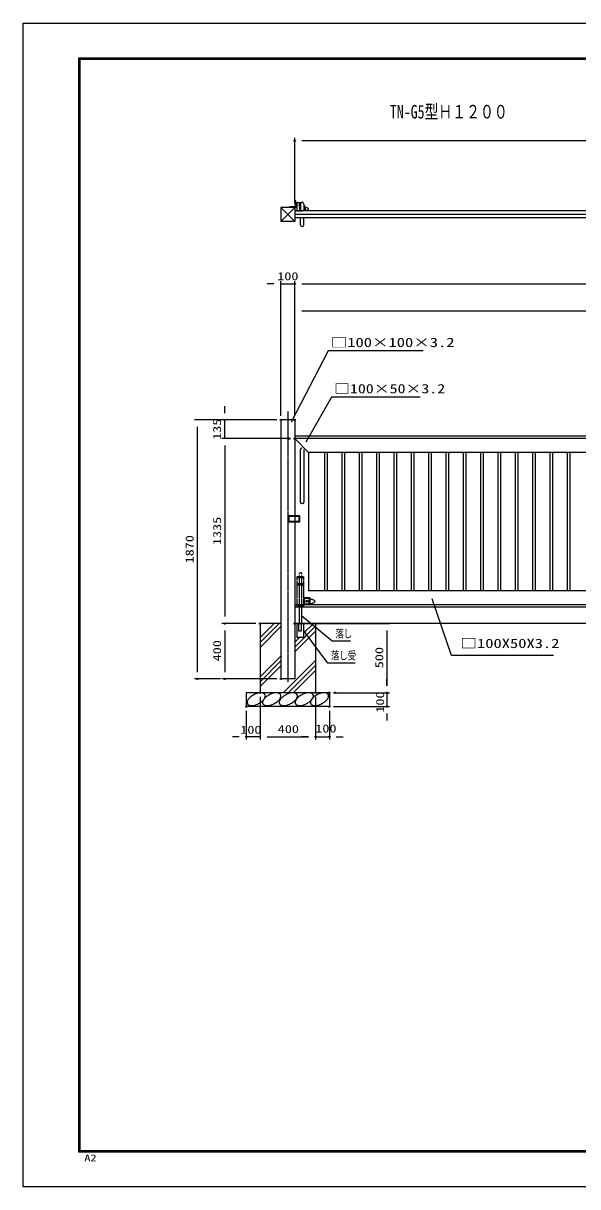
# Model space of a CAD drawing. Units: millimetres, scale not verified. Extents: x -5940 to 5940, y -4200 to 4200.
# Drawn here: x -5940 to -1938, y -4200 to 4200 of the extents above; entities that cross this region are included whole.
import ezdxf
from ezdxf.enums import TextEntityAlignment as Align

# ---------------------------------------------------------------- set-up
doc = ezdxf.new("R2010")
doc.units = ezdxf.units.MM
doc.header["$LTSCALE"] = 20
doc.header["$PDMODE"] = 32
doc.header["$PDSIZE"] = 10
for name, pattern in [('DASHED', [7.5, 6, -1.5]), ('USER1', [0.375, 0.25, -0.125]), ('USER3', [1.125, 0.75, -0.125, 0.125, -0.125]), ('USER5', [1.01, 0.5, -0.25, 0.01, -0.25])]:
    doc.linetypes.add(name, pattern=pattern)
for name, color, linetype, lineweight in [('0-0_WAKU', 7, 'Continuous', 25), ('0-1_0', 7, 'Continuous', 25), ('0-2_1', 7, 'Continuous', 25), ('0-3_EXTCNT-L', 4, 'Continuous', 25), ('0-4_CENTLN-L', 4, 'USER1', 25)]:
    doc.layers.add(name, color=color, linetype=linetype, lineweight=lineweight)
doc.layers.add('0-6_DEFPOINTS', color=7, linetype='Continuous')
doc.layers.add('0-7_10', color=7, linetype='Continuous')
doc.styles.add('ＭＳ ゴシック', font='')
doc.styles.get('ＭＳ ゴシック').set_extended_font_data('MS Gothic')

msp = doc.modelspace()

# ---------------------------------------------------------------- linework, layer by layer
at = {"layer": '0-0_WAKU', "color": 3}
msp.add_lwpolyline([(-5940, 4200), (5940, 4200), (5940, -4200), (-5940, -4200)], close=True, dxfattribs=at)
at = {"layer": '0-0_WAKU'}
for points in [[(-5540, 3950), (5540, 3950), (5540, -3950), (-5540, -3950)], [(-5537.5, 3947.5), (5537.5, 3947.5), (5537.5, -3947.5), (-5537.5, -3947.5)], [(-5535, 3945), (5535, 3945), (5535, -3945), (-5535, -3945)], [(-5532.5, 3942.5), (5532.5, 3942.5), (5532.5, -3942.5), (-5532.5, -3942.5)], [(-5530, 3940), (5530, 3940), (5530, -3940), (-5530, -3940)]]:
    msp.add_lwpolyline(points, close=True, dxfattribs=at)
at = {"layer": '0-1_0', "color": 1}
for p, q in [((-3980.74, 2899.91), (-3980.74, 3371.8)), ((-4080.74, 1366.2), (-4080.74, 2338.43)), ((-3980.74, 1366.2), (-3980.74, 2338.43)), ((-3980.74, 1366.2), (-3980.74, 2338.43)), ((-3980.74, 1366.2), (-3980.74, 2144.06)), ((-4110.74, 1336.2), (-4704.72, 1336.2)), ((-4110.74, 1336.2), (-4506.34, 1336.2)), ((-4050.74, 1201.2), (-4506.34, 1201.2)), ((-4010.74, 1201.2), (-4506.34, 1201.2)), ((-4260.74, -133.8), (-4506.34, -133.8)), ((-4260.74, -133.8), (-4506.34, -133.8)), ((-3950.74, -133.8), (-3295.66, -133.8)), ((-4516.34, -533.8), (-4704.72, -533.8)), ((-4110.74, -533.8), (-4506.34, -533.8)), ((-4230.74, -663.8), (-4230.74, -971.24)), ((-4230.74, -663.8), (-4230.74, -971.24)), ((-3830.74, -663.8), (-3830.74, -971.24)), ((-3830.74, -663.8), (-3830.74, -971.24)), ((-3700.74, -633.8), (-3295.66, -633.8)), ((-3660.74, -633.8), (-3295.66, -633.8)), ((-3700.74, -733.8), (-3295.66, -733.8)), ((-4330.74, -763.8), (-4330.74, -971.24)), ((-3730.74, -763.8), (-3730.74, -971.24))]:
    msp.add_line(p, q, dxfattribs=at)
at = {"layer": '0-1_0', "color": 2}
for p, q in [((969.26, 3351.8), (-3930.74, 3351.8)), ((-4130.74, 2318.43), (-4180.74, 2318.43)), ((-4080.74, 2318.43), (-3980.74, 2318.43)), ((-3930.74, 2318.43), (2169.26, 2318.43)), ((-3930.74, 2318.43), (-3880.74, 2318.43)), ((-3930.74, 2124.06), (969.26, 2124.06)), ((-4486.34, 1386.2), (-4486.34, 1436.2)), ((-4684.72, 1286.2), (-4684.72, -483.8)), ((-4486.34, 1201.2), (-4486.34, 1336.2)), ((-4486.34, 1151.2), (-4486.34, -83.8)), ((-4486.34, 1151.2), (-4486.34, 1101.2)), ((-4486.34, -183.8), (-4486.34, -483.8)), ((-3315.66, -183.8), (-3315.66, -583.8)), ((-3315.66, -583.8), (-3315.66, -533.8)), ((-3315.66, -633.8), (-3315.66, -733.8)), ((-3315.66, -783.8), (-3315.66, -833.8)), ((-4380.74, -951.24), (-4430.74, -951.24)), ((-4230.74, -951.24), (-4330.74, -951.24)), ((-4180.74, -951.24), (-4130.74, -951.24)), ((-4180.74, -951.24), (-3880.74, -951.24)), ((-3880.74, -951.24), (-3930.74, -951.24)), ((-3830.74, -951.24), (-3730.74, -951.24)), ((-3680.74, -951.24), (-3630.74, -951.24))]:
    msp.add_line(p, q, dxfattribs=at)
at = {"layer": '0-1_0'}
for p, q in [((-4080.74, 2869.91), (-3980.74, 2769.91)), ((-3980.74, 2869.91), (-4080.74, 2769.91)), ((-3965.98, 2845.33), (-3925.98, 2845.33)), ((-3980.74, 1201.2), (-3880.74, 1101.2)), ((-3940.1, 741.77), (-3940.1, 1121.77)), ((-3914.87, 1121.77), (-3914.87, 741.77)), ((-3930.1, 731.77), (-3924.87, 731.77))]:
    msp.add_line(p, q, dxfattribs=at)
at = {"layer": '0-1_0', "color": 4}
for p, q in [((-4018.64, 2875.23), (-4018.64, 2869.91)), ((-3977.37, 2875.23), (-4018.64, 2875.23)), ((-3965.98, 2905.33), (-3965.98, 2845.33)), ((-3965.98, 2905.33), (-3934.52, 2905.33))]:
    msp.add_line(p, q, dxfattribs=at)
at = {"layer": '0-1_0', "color": 4, "linetype": 'USER1'}
for p, q in [((-3906.61, 2873.44), (-3884.21, 2866.27)), ((-3906.61, 2847.84), (-3884.21, 2855.01)), ((-3872.74, 46.2), (-3837.74, 35)), ((-3872.74, 6.2), (-3837.74, 17.4))]:
    msp.add_line(p, q, dxfattribs=at)
at = {"layer": '0-1_0', "color": 4, "linetype": 'DASHED'}
for p, q in [((-3953.54, -133.8), (-3953.54, -186.84)), ((-3931.87, -186.84), (-3931.87, -133.8)), ((-3953.54, -186.84), (-3931.87, -186.84))]:
    msp.add_line(p, q, dxfattribs=at)
at = {"layer": '0-1_0', "color": 4}
for points in [[(-3971.68, 2869.91), (-3971.68, 2918.62), (-3977.37, 2918.62), (-3977.37, 2875.23)], [(-3971.68, 2895.33), (-3965.98, 2895.33), (-3965.98, 2897.82), (-3971.68, 2897.82)]]:
    msp.add_lwpolyline(points, dxfattribs=at)
at = {"layer": '0-1_0', "color": 4, "linetype": 'USER1'}
for points in [[(-3912.09, 2865.27), (-3912.09, 2855.2), (-3909.79, 2855.2), (-3909.79, 2865.27)], [(-4028.99, 643.67), (-4028.99, 599.36), (-3944.28, 599.36), (-3944.28, 643.67)], [(-4023.99, 638.67), (-4023.99, 604.36), (-3949.28, 604.36), (-3949.28, 638.67)], [(-3881.3, 33.42), (-3881.3, 17.7), (-3877.7, 17.7), (-3877.7, 33.42)]]:
    msp.add_lwpolyline(points, close=True, dxfattribs=at)
at = {"layer": '0-1_0'}
for points in [[(-3054.86, 1834.87), (-3739.06, 1834.87), (-4006.08, 1320.08)], [(-3076.64, 1500.85), (-3714.91, 1500.85), (-3900.9, 1175.98)], [(-2113.25, -364.37), (-2849.48, -364.37), (-2988.66, 44.58)], [(-3579.03, -262.15), (-3710.37, -262.15), (-3931.92, -77.97)], [(-3543.7, -420.24), (-3741.96, -420.24), (-3915.24, -185.8)]]:
    msp.add_lwpolyline(points, dxfattribs=at)
at = {"layer": '0-1_0', "color": 4}
msp.add_circle((-3945.81, 2887.35), 5.74, dxfattribs=at)
at = {"layer": '0-1_0', "color": 4, "linetype": 'USER1'}
msp.add_circle((-3894.74, 26.2), 6.12, dxfattribs=at)
at = {"layer": '0-1_0'}
for centre, start, end in [((-3930.1, 1121.77), 90, 180), ((-3930.1, 741.77), 180, 270), ((-3924.87, 741.77), 270, 0)]:
    msp.add_arc(centre, 10, start, end, dxfattribs=at)
at = {"layer": '0-2_1'}
for p, q in [((-3965.98, 2869.91), (-4080.74, 2869.91)), ((-4080.74, 2869.91), (-4080.74, 2769.91)), ((-3980.74, 2869.91), (-3980.74, 2769.91)), ((1019.26, 2844.91), (-3980.74, 2844.91)), ((1019.26, 2819.91), (-3980.74, 2819.91)), ((1019.26, 2794.91), (-3980.74, 2794.91)), ((-3980.74, 2769.91), (-4080.74, 2769.91)), ((-4080.74, 1336.2), (-4080.74, -533.8)), ((-3980.74, 1336.2), (-4080.74, 1336.2)), ((-3980.74, 1336.2), (-3980.74, -533.8)), ((1019.26, 1219.2), (-3980.74, 1219.2)), ((1019.26, 1201.2), (-3980.74, 1201.2)), ((-3880.74, 1101.2), (-3880.74, 101.2)), ((1019.26, 1101.2), (-3880.74, 1101.2)), ((-3765.74, 1101.2), (-3765.74, 101.2)), ((-3745.74, 1101.2), (-3745.74, 101.2)), ((-3640.74, 1101.2), (-3640.74, 101.2)), ((-3620.74, 1101.2), (-3620.74, 101.2)), ((-3515.74, 1101.2), (-3515.74, 101.2)), ((-3495.74, 1101.2), (-3495.74, 101.2)), ((-3390.74, 1101.2), (-3390.74, 101.2)), ((-3370.74, 1101.2), (-3370.74, 101.2)), ((-3265.74, 1101.2), (-3265.74, 101.2)), ((-3245.74, 1101.2), (-3245.74, 101.2)), ((-3140.74, 1101.2), (-3140.74, 101.2)), ((-3120.74, 1101.2), (-3120.74, 101.2)), ((-3015.74, 1101.2), (-3015.74, 101.2)), ((-2995.74, 1101.2), (-2995.74, 101.2)), ((-2890.74, 1101.2), (-2890.74, 101.2)), ((-2870.74, 1101.2), (-2870.74, 101.2)), ((-2765.74, 1101.2), (-2765.74, 101.2)), ((-2745.74, 1101.2), (-2745.74, 101.2)), ((-2640.74, 1101.2), (-2640.74, 101.2)), ((-2620.74, 1101.2), (-2620.74, 101.2)), ((-2515.74, 1101.2), (-2515.74, 101.2)), ((-2495.74, 1101.2), (-2495.74, 101.2)), ((-2390.74, 1101.2), (-2390.74, 101.2)), ((-2370.74, 1101.2), (-2370.74, 101.2)), ((-2265.74, 1101.2), (-2265.74, 101.2)), ((-2245.74, 1101.2), (-2245.74, 101.2)), ((-2140.74, 1101.2), (-2140.74, 101.2)), ((-2120.74, 1101.2), (-2120.74, 101.2)), ((-2015.74, 1101.2), (-2015.74, 101.2)), ((-1995.74, 1101.2), (-1995.74, 101.2)), ((1019.26, 101.2), (-3880.74, 101.2)), ((1019.26, 1.2), (-3980.74, 1.2)), ((1019.26, -16.8), (-3980.74, -16.8)), ((2652.07, -133.8), (-3980.74, -133.8)), ((-3830.74, -133.8), (-3830.74, -633.8)), ((-3980.74, -533.8), (-4080.74, -533.8)), ((-4330.74, -633.8), (-4330.74, -733.8)), ((-3730.74, -633.8), (-4330.74, -633.8))]:
    msp.add_line(p, q, dxfattribs=at)
at = {"layer": '0-2_1', "color": 4}
for p, q in [((-3940.1, 2894.91), (-3940.1, 2844.91)), ((-3915.1, 2894.91), (-3915.1, 2844.91)), ((-3884.21, 2866.27), (-3884.21, 2855.01)), ((-3940.1, 2744.91), (-3940.1, 2794.91)), ((-3915.1, 2744.91), (-3915.1, 2794.91)), ((-3872.74, 1.2), (-3916.74, 1.2)), ((-3837.74, 35), (-3837.74, 17.4)), ((-4230.74, -271.05), (-4093.49, -133.8)), ((-4230.74, -235.7), (-4128.85, -133.8)), ((-4230.74, -306.41), (-4080.74, -156.41)), ((-3980.74, -303.89), (-3830.74, -153.89)), ((-3916.74, -204.54), (-3846.01, -133.8)), ((-3980.74, -339.25), (-3830.74, -189.25)), ((-3980.74, -268.54), (-3946.01, -233.8)), ((-3916.74, -233.8), (-3964.74, -233.8)), ((-4230.74, -518.54), (-4080.74, -368.54)), ((-4230.74, -553.89), (-4080.74, -403.89)), ((-4063.16, -633.8), (-3830.74, -401.38)), ((-4230.74, -589.25), (-4080.74, -439.25)), ((-4027.81, -633.8), (-3830.74, -436.74)), ((-3992.45, -633.8), (-3830.74, -472.09))]:
    msp.add_line(p, q, dxfattribs=at)
at = {"layer": '0-2_1', "color": 4, "linetype": 'USER1'}
for p, q in [((-3909.81, 2876.64), (-3909.81, 2844.64)), ((-3906.61, 2876.64), (-3906.61, 2844.64)), ((-3872.74, 51.2), (-3916.74, 51.2)), ((-3872.74, 46.2), (-3916.74, 46.2)), ((-3872.74, 6.2), (-3916.74, 6.2)), ((-3877.74, 51.2), (-3877.74, 1.2)), ((-3872.74, 51.2), (-3872.74, 1.2))]:
    msp.add_line(p, q, dxfattribs=at)
at = {"layer": '0-2_1', "color": 4, "linetype": 'USER5'}
msp.add_line((-3932.74, 233.2), (-3948.74, 233.2), dxfattribs=at)
at = {"layer": '0-2_1'}
for points in [[(-4080.74, -133.8), (-4230.74, -133.8), (-4230.74, -633.8)], [(-3730.74, -633.8), (-3730.74, -733.8), (-4330.74, -733.8)]]:
    msp.add_lwpolyline(points, dxfattribs=at)
at = {"layer": '0-2_1', "color": 4}
for centre, start, end in [((-3927.6, 2894.91), 0, 180), ((-3927.6, 2744.91), 180, 0)]:
    msp.add_arc(centre, 12.5, start, end, dxfattribs=at)
at = {"layer": '0-3_EXTCNT-L'}
for p, q in [((-3909.81, 2876.64), (-3915.1, 2866.4)), ((-3906.61, 2876.64), (-3909.81, 2876.64))]:
    msp.add_line(p, q, dxfattribs=at)
for centre, radius, start, end in [((-4244.24, -732.4), 88.3, 128.86436, 143.82871), ((-4210.73, -773.98), 141.7, 117.06435, 128.86436), ((-4210.73, -773.98), 141.7, 105.26434, 117.06435), ((-4224.79, -722.47), 88.3, 90.29999, 105.26434), ((-4224.98, -685.65), 51.48, 66.45966, 90.29999), ((-4212.14, -656.18), 19.33, 27.06435, 66.45966), ((-4132.24, -732.4), 88.3, 128.86436, 143.82871), ((-4243.55, -649.31), 51.48, 323.82871, 347.66903), ((-4212.14, -656.18), 19.33, 347.66903, 27.06435), ((-4098.73, -773.98), 141.7, 117.06435, 128.86436), ((-4098.73, -773.98), 141.7, 105.26434, 117.06435), ((-4112.79, -722.47), 88.3, 90.29999, 105.26434), ((-4112.98, -685.65), 51.48, 66.45966, 90.29999), ((-4100.14, -656.18), 19.33, 27.06435, 66.45966), ((-4131.55, -649.31), 51.48, 323.82871, 347.66903), ((-4012.24, -732.4), 88.3, 128.86436, 143.82871), ((-4100.14, -656.18), 19.33, 347.66903, 27.06435), ((-3978.73, -773.98), 141.7, 117.06435, 128.86436), ((-3978.73, -773.98), 141.7, 105.26434, 117.06435), ((-3992.79, -722.47), 88.3, 90.29999, 105.26434), ((-3992.98, -685.65), 51.48, 66.45966, 90.29999), ((-3980.14, -656.18), 19.33, 27.06435, 66.45966), ((-4011.55, -649.31), 51.48, 323.82871, 347.66903), ((-3897.24, -732.4), 88.3, 128.86436, 143.82871), ((-3980.14, -656.18), 19.33, 347.66903, 27.06435), ((-3863.73, -773.98), 141.7, 117.06435, 128.86436), ((-3863.73, -773.98), 141.7, 105.26434, 117.06435), ((-3877.79, -722.47), 88.3, 90.29999, 105.26434), ((-3877.98, -685.65), 51.48, 66.45966, 90.29999), ((-3787.24, -732.4), 88.3, 128.86436, 143.82871), ((-3865.14, -656.18), 19.33, 27.06435, 66.45966), ((-3896.55, -649.31), 51.48, 323.82871, 347.66903), ((-3865.14, -656.18), 19.33, 347.66903, 27.06435), ((-3753.73, -773.98), 141.7, 117.06435, 128.86436), ((-3753.73, -773.98), 141.7, 105.26434, 117.06435), ((-3767.79, -722.47), 88.3, 90.29999, 105.26434), ((-3767.98, -685.65), 51.48, 66.45966, 90.29999), ((-3755.14, -656.18), 19.33, 27.06435, 66.45966), ((-3786.55, -649.31), 51.48, 323.82871, 347.66903), ((-3755.14, -656.18), 19.33, 347.66903, 27.06435), ((-4305.37, -703.81), 19.33, 167.66903, 207.06435), ((-4273.96, -710.67), 51.48, 143.82871, 167.66903), ((-4305.37, -703.81), 19.33, 207.06435, 246.45966), ((-4292.53, -674.33), 51.48, 246.45966, 270.29999), ((-4292.72, -637.52), 88.3, 270.29999, 285.26434), ((-4306.78, -586), 141.7, 285.26434, 297.06435), ((-4306.78, -586), 141.7, 297.06435, 308.86436), ((-4273.27, -627.58), 88.3, 308.86436, 323.82871), ((-4193.37, -703.81), 19.33, 167.66903, 207.06435), ((-4161.96, -710.67), 51.48, 143.82871, 167.66903), ((-4193.37, -703.81), 19.33, 207.06435, 246.45966), ((-4180.53, -674.33), 51.48, 246.45966, 270.29999), ((-4180.72, -637.52), 88.3, 270.29999, 285.26434), ((-4194.78, -586), 141.7, 285.26434, 297.06435), ((-4194.78, -586), 141.7, 297.06435, 308.86436), ((-4161.27, -627.58), 88.3, 308.86436, 323.82871), ((-4073.37, -703.81), 19.33, 167.66903, 207.06435), ((-4041.96, -710.67), 51.48, 143.82871, 167.66903), ((-4073.37, -703.81), 19.33, 207.06435, 246.45966), ((-4060.53, -674.33), 51.48, 246.45966, 270.29999), ((-4060.72, -637.52), 88.3, 270.29999, 285.26434), ((-4074.78, -586), 141.7, 285.26434, 297.06435), ((-4074.78, -586), 141.7, 297.06435, 308.86436), ((-4041.27, -627.58), 88.3, 308.86436, 323.82871), ((-3958.37, -703.81), 19.33, 167.66903, 207.06435), ((-3926.96, -710.67), 51.48, 143.82871, 167.66903), ((-3958.37, -703.81), 19.33, 207.06435, 246.45966), ((-3945.53, -674.33), 51.48, 246.45966, 270.29999), ((-3945.72, -637.52), 88.3, 270.29999, 285.26434), ((-3959.78, -586), 141.7, 285.26434, 297.06435), ((-3959.78, -586), 141.7, 297.06435, 308.86436), ((-3926.27, -627.58), 88.3, 308.86436, 323.82871), ((-3848.37, -703.81), 19.33, 167.66903, 207.06435), ((-3816.96, -710.67), 51.48, 143.82871, 167.66903), ((-3848.37, -703.81), 19.33, 207.06435, 246.45966), ((-3835.53, -674.33), 51.48, 246.45966, 270.29999), ((-3835.72, -637.52), 88.3, 270.29999, 285.26434), ((-3849.78, -586), 141.7, 285.26434, 297.06435), ((-3849.78, -586), 141.7, 297.06435, 308.86436), ((-3816.27, -627.58), 88.3, 308.86436, 323.82871)]:
    msp.add_arc(centre, radius, start, end, dxfattribs=at)
at = {"layer": '0-4_CENTLN-L', "color": 2}
msp.add_line((-3945.98, 2905.33), (-3945.98, 2844.91), dxfattribs=at)
at = {"layer": '0-4_CENTLN-L', "color": 2, "linetype": 'USER3'}
msp.add_line((-4030.74, 1396.2), (-4030.74, -556.66), dxfattribs=at)
at = {"layer": '0-4_CENTLN-L'}
for p, q in [((-3916.74, 203.2), (-3964.74, 203.2)), ((-3964.74, 203.2), (-3964.74, -9.8)), ((-3916.74, 197.2), (-3964.74, 197.2)), ((-3948.74, 197.2), (-3948.74, 153.2)), ((-3932.74, 197.2), (-3932.74, 153.2)), ((-3916.74, 203.2), (-3916.74, -16.8)), ((-3916.74, 153.2), (-3964.74, 153.2)), ((-3916.74, 143.2), (-3964.74, 143.2)), ((-3948.74, 143.2), (-3948.74, -3.8)), ((-3932.74, 143.2), (-3932.74, -3.8)), ((-3916.74, -3.8), (-3964.74, -3.8)), ((-3964.74, -9.8), (-3964.74, -16.8)), ((-3916.74, -9.8), (-3964.74, -9.8))]:
    msp.add_line(p, q, dxfattribs=at)
at = {"layer": '0-4_CENTLN-L', "linetype": 'USER5'}
for p, q in [((-3948.74, 233.2), (-3948.74, 203.2)), ((-3932.74, 233.2), (-3932.74, 203.2))]:
    msp.add_line(p, q, dxfattribs=at)
at = {"layer": '0-4_CENTLN-L', "linetype": 'Continuous'}
for p, q in [((-3911.74, 51.2), (-3911.74, 1.2)), ((-3948.74, -9.8), (-3948.74, -133.8)), ((-3932.74, -9.8), (-3932.74, -133.8)), ((-3964.74, -133.8), (-3964.74, -233.8)), ((-3916.74, -133.8), (-3916.74, -233.8))]:
    msp.add_line(p, q, dxfattribs=at)
at = {"layer": '0-6_DEFPOINTS'}
for p in [(-3980.74, 3351.8), (-3980.74, 2869.91), (-3980.74, 2318.43), (-4486.34, 1336.2), (-4080.74, 1336.2), (-4080.74, 1336.2), (-3980.74, 1336.2), (-4020.74, 1201.2), (-3980.74, 1201.2), (-4486.34, -133.8), (-4230.74, -133.8), (-3980.74, -133.8), (-4684.72, -533.8), (-4486.34, -533.8), (-4486.34, -533.8), (-4080.74, -533.8), (-4230.74, -633.8), (-3830.74, -633.8), (-3730.74, -633.8), (-3690.74, -633.8), (-3315.66, -633.8), (-4330.74, -733.8), (-3730.74, -733.8), (-3730.74, -733.8), (-3315.66, -733.8), (-4330.74, -951.24), (-3830.74, -951.24), (-3730.74, -951.24)]:
    msp.add_point(p, dxfattribs=at)

# ---------------------------------------------------------------- texts
at = {"layer": '0-0_WAKU', "style": 'ＭＳ ゴシック', "width": 1.35}
msp.add_text('A2', height=48.11, dxfattribs=at).set_placement((-5499.47, -4030.51), align=Align.BOTTOM_LEFT)
at = {"layer": '0-1_0', "color": 3, "style": 'ＭＳ ゴシック'}
for s, height, width, p in [('100', 57.77, 1.3, (-4107.24, 2327.33)), ('□100×100×3.2', 67.35, 1.3, (-3721.23, 1841.92)), ('□100×50×3.2', 67.35, 1.25, (-3697.08, 1507.9)), ('落し', 57.77, 0.75, (-3687.87, -253.25)), ('□100X50X3.2', 67.3, 1.3, (-2784.62, -330.98)), ('落し受', 57.77, 0.75, (-3719.46, -411.34)), ('100', 57.77, 1.3, (-4374.23, -947.05)), ('400', 57.77, 1.3, (-4103.6, -942.34)), ('100', 57.77, 1.3, (-3832.52, -938.1))]:
    msp.add_text(s, height=height, dxfattribs=dict(at, width=width)).set_placement(p, align=Align.BOTTOM_LEFT)
at = {"layer": '0-1_0', "color": 3, "style": 'ＭＳ ゴシック', "width": 1.3}
for s, p in [('135', (-4495.23, 1192.2)), ('1335', (-4495.23, 432.92)), ('1870', (-4693.62, 300.42)), ('400', (-4495.23, -406.66)), ('500', (-3324.56, -456.66)), ('100', (-3318.5, -777.22))]:
    msp.add_text(s, height=57.77, rotation=90, dxfattribs=at).set_placement(p, align=Align.BOTTOM_LEFT)
at = {"layer": '0-7_10', "style": 'ＭＳ ゴシック', "width": 0.75}
msp.add_text(' TN-G5型Ｈ１２００', height=97.86, dxfattribs=at).set_placement((-3343.66, 3483.17), align=Align.BOTTOM_LEFT)

doc.saveas('drawing.dxf')
